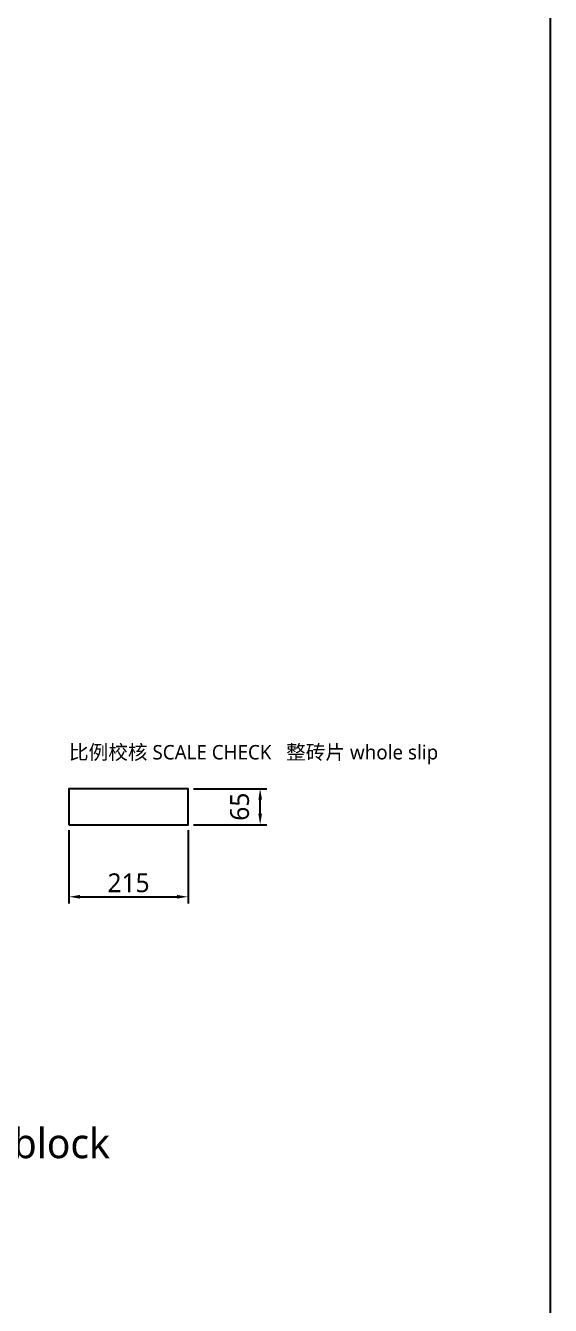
# Model space of a CAD drawing. Header units: millimetres. Extents: x -190 to 7814, y -8114 to 208.
# Drawn here: x 6867 to 7814, y -3823 to -1514 of the extents above; entities that cross this region are included whole.
import ezdxf
from ezdxf.enums import TextEntityAlignment as Align

# ---------------------------------------------------------------- set-up
doc = ezdxf.new("R2010")
doc.units = ezdxf.units.MM
for name, color, linetype in [('BORDER', 7, 'Continuous'), ('DIM', 8, 'Continuous'), ('TITLE', 7, 'Continuous')]:
    doc.layers.add(name, color=color, linetype=linetype)
doc.styles.add('CN', font='msyh.ttc')
doc.dimstyles.new('MM', dxfattribs={"dimtxt": 34, "dimasz": 20, "dimexe": 12, "dimexo": 10, "dimgap": 8, "dimtad": 1, "dimdec": 1, "dimdsep": 46, "dimtxsty": 'CN', "dimcen": 2.5, "dimazin": 3, "dimtfac": 1, "dimtmove": 0, "dimatfit": 3})

msp = doc.modelspace()

# ---------------------------------------------------------------- linework, layer by layer
at = {"layer": 'BORDER'}
msp.add_lwpolyline([(-190, -8113.5), (7813.67, -8113.5), (7813.67, 207.69), (-190, 207.69)], close=True, dxfattribs=at)
at = {"layer": 'DIM'}
msp.add_lwpolyline([(6945, -2955.5), (7160, -2955.5), (7160, -2890.5), (6945, -2890.5)], close=True, dxfattribs=at)

# ---------------------------------------------------------------- texts
at = {"layer": 'DIM', "style": 'CN'}
msp.add_text('比例校核 SCALE CHECK   整砖片 whole slip', height=26, dxfattribs=at).set_placement((6945, -2845.5), align=Align.BOTTOM_LEFT)
at = {"layer": 'TITLE', "style": 'CN'}
msp.add_text('6   编织纹，每组三片   Basketweave, three slips per block', height=54, dxfattribs=at).set_placement((5145, -3573.38), align=Align.BOTTOM_LEFT)

# ---------------------------------------------------------------- dimensions: what is measured, and where the dimension line sits
at = {"layer": 'DIM'}
msp.add_linear_dim(base=(7290, -2955.5), p1=(7160, -2955.5), p2=(7160, -2890.5), angle=90, dimstyle='MM', dxfattribs=at).render()
msp.add_linear_dim(base=(6945, -3085.5), p1=(6945, -2955.5), p2=(7160, -2955.5), dimstyle='MM', dxfattribs=at).render()

doc.saveas('drawing.dxf')
